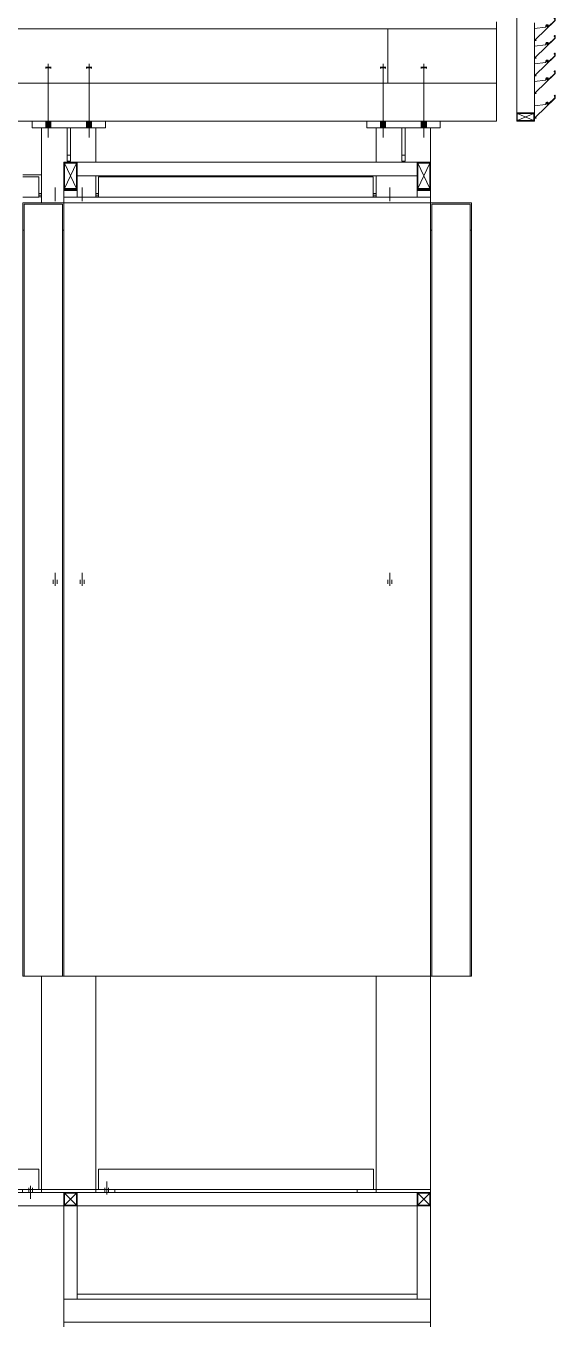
# Model space of a CAD drawing. Header units: millimetres. Extents: x -220592 to 404889, y -217665 to 38245.
# Drawn here: x 7637.27 to 7656.74, y -48163 to -48115.42 of the extents above; entities that cross this region are included whole.
import ezdxf

# ---------------------------------------------------------------- set-up
doc = ezdxf.new("R2010")
doc.units = ezdxf.units.MM
doc.linetypes.add('XKITLINE00', pattern=[0])
doc.linetypes.add('XKITLINE02', pattern=[4, 2, -2])
doc.layers.add('000 - 0_HIDE_OBJ_FRAMING_DEF_SUB_1', color=7, linetype='Continuous')
doc.layers.add('Bolt', color=7, linetype='Continuous', lineweight=0)
doc.layers.add('Part', color=7, linetype='Continuous', lineweight=0)

# ---------------------------------------------------------------- blocks, each defined once
blk = doc.blocks.new('*A13535')
at = {"layer": '000 - 0_HIDE_OBJ_FRAMING_DEF_SUB_1', "color": 7, "linetype": 'XKITLINE00', "lineweight": 0}
for p, q in [((-128.985598, 51.874802), (-128.985598, 51.374802)), ((-128.985598, 51.874802), (-85.4855, 51.874802)), ((-85.4855, 51.874802), (-85.4855, 51.374802)), ((-128.985598, 51.374802), (-85.4855, 51.374802))]:
    blk.add_line(p, q, dxfattribs=at)
blk = doc.blocks.new('*A13540')
at = {"layer": '000 - 0_HIDE_OBJ_FRAMING_DEF_SUB_1', "color": 7, "linetype": 'XKITLINE00', "lineweight": 0}
for p, q in [((-135.563334, 94.690364), (-135.563334, 92.690364)), ((-135.563334, 94.690364), (-87.063349, 94.690364)), ((-87.063349, 94.690364), (-87.063349, 92.690364)), ((-135.563334, 92.690364), (-87.063349, 92.690364))]:
    blk.add_line(p, q, dxfattribs=at)
blk = doc.blocks.new('*A13541')
at = {"layer": '000 - 0_HIDE_OBJ_FRAMING_DEF_SUB_1', "color": 7, "linetype": 'XKITLINE00', "lineweight": 0}
for p, q in [((-83.063349, 94.690337), (-83.063349, 94.940805)), ((-83.063349, 91.290805), (-83.063349, 92.690337)), ((-130.691121, 91.290805), (-83.063349, 91.290805))]:
    blk.add_line(p, q, dxfattribs=at)
blk = doc.blocks.new('*A13601')
at = {"layer": 'Part', "color": 7, "linetype": 'XKITLINE00', "lineweight": 0}
for p, q in [((-82.318045, 91.596275), (-82.318045, 107.756161)), ((-81.668045, 107.701982), (-81.668045, 107.756161)), ((-81.668045, 107.051982), (-81.668045, 107.256279)), ((-81.668045, 106.401982), (-81.668045, 106.606279)), ((-81.668045, 105.751982), (-81.668045, 105.956279)), ((-81.668045, 105.101982), (-81.668045, 105.306279)), ((-81.668045, 104.451982), (-81.668045, 104.656279)), ((-81.668045, 103.801982), (-81.668045, 104.006279)), ((-81.668045, 103.151982), (-81.668045, 103.356279)), ((-81.668045, 102.501982), (-81.668045, 102.706279)), ((-81.668045, 101.851982), (-81.668045, 102.056279)), ((-81.668045, 101.201982), (-81.668045, 101.406279)), ((-81.668045, 100.551982), (-81.668045, 100.756279)), ((-81.668045, 99.901982), (-81.668045, 100.106279)), ((-81.668045, 99.251982), (-81.668045, 99.456279)), ((-81.668045, 98.601982), (-81.668045, 98.806279)), ((-81.668045, 97.951982), (-81.668045, 98.156279)), ((-81.668045, 97.301982), (-81.668045, 97.506279)), ((-81.668045, 96.651982), (-81.668045, 96.856279)), ((-81.668045, 96.001982), (-81.668045, 96.206279)), ((-81.668045, 95.351982), (-81.668045, 95.556279)), ((-81.668045, 94.701982), (-81.668045, 94.906279)), ((-81.668045, 94.051982), (-81.668045, 94.256279)), ((-81.668045, 93.401982), (-81.668045, 93.606279)), ((-81.668045, 92.751982), (-81.668045, 92.956279)), ((-81.668045, 91.851971), (-81.668045, 92.306279))]:
    blk.add_line(p, q, dxfattribs=at)
blk = doc.blocks.new('*A14316')
at = {"layer": '000 - 0_HIDE_OBJ_FRAMING_DEF_SUB_1', "color": 7, "linetype": 'XKITLINE00', "lineweight": 0}
for p, q in [((-98.985598, 47.949802), (-98.985598, 51.374802)), ((-98.485598, 47.949802), (-98.485598, 51.374802))]:
    blk.add_line(p, q, dxfattribs=at)
blk = doc.blocks.new('*A14317')
at = {"layer": '000 - 0_HIDE_OBJ_FRAMING_DEF_SUB_1', "color": 7, "linetype": 'XKITLINE00', "lineweight": 0}
for p, q in [((-85.9855, 47.949802), (-85.9855, 51.374802)), ((-85.4855, 47.949802), (-85.4855, 51.374802))]:
    blk.add_line(p, q, dxfattribs=at)
blk = doc.blocks.new('*A14318')
at = {"layer": '000 - 0_HIDE_OBJ_FRAMING_DEF_SUB_1', "color": 7, "linetype": 'XKITLINE02', "lineweight": 0}
for p, q in [((-98.377542, 74.358905), (-98.377542, 74.408905)), ((-98.377542, 74.358905), (-98.377542, 74.408905)), ((-98.377542, 74.268905), (-98.377542, 74.358905)), ((-98.377542, 74.268905), (-98.377542, 74.358905)), ((-98.302542, 74.189705), (-98.302542, 74.668905)), ((-98.302542, 74.189705), (-98.302542, 74.668905)), ((-98.227542, 74.358905), (-98.227542, 74.408905)), ((-98.227542, 74.358905), (-98.227542, 74.408905)), ((-98.227542, 74.268905), (-98.227542, 74.358905)), ((-98.227542, 74.268905), (-98.227542, 74.358905))]:
    blk.add_line(p, q, dxfattribs=at)
blk = doc.blocks.new('*A14319')
at = {"layer": '000 - 0_HIDE_OBJ_FRAMING_DEF_SUB_1', "color": 7, "linetype": 'XKITLINE02', "lineweight": 0}
for p, q in [((-99.377555, 74.358905), (-99.377555, 74.408905)), ((-99.377555, 74.358905), (-99.377555, 74.408905)), ((-99.377555, 74.268905), (-99.377555, 74.358905)), ((-99.377555, 74.268905), (-99.377555, 74.358905)), ((-99.302555, 74.189705), (-99.302555, 74.668905)), ((-99.302555, 74.189705), (-99.302555, 74.668905)), ((-99.227555, 74.358905), (-99.227555, 74.408905)), ((-99.227555, 74.358905), (-99.227555, 74.408905)), ((-99.227555, 74.268905), (-99.227555, 74.358905)), ((-99.227555, 74.268905), (-99.227555, 74.358905))]:
    blk.add_line(p, q, dxfattribs=at)
blk = doc.blocks.new('*A14320')
at = {"layer": '000 - 0_HIDE_OBJ_FRAMING_DEF_SUB_1', "color": 7, "linetype": 'XKITLINE02', "lineweight": 0}
for p, q in [((-87.060555, 74.358905), (-87.060555, 74.408905)), ((-87.060555, 74.358905), (-87.060555, 74.408905)), ((-87.060555, 74.268905), (-87.060555, 74.358905)), ((-87.060555, 74.268905), (-87.060555, 74.358905)), ((-86.985555, 74.189705), (-86.985555, 74.668905)), ((-86.985555, 74.189705), (-86.985555, 74.668905)), ((-86.910555, 74.358905), (-86.910555, 74.408905)), ((-86.910555, 74.358905), (-86.910555, 74.408905)), ((-86.910555, 74.268905), (-86.910555, 74.358905)), ((-86.910555, 74.268905), (-86.910555, 74.358905))]:
    blk.add_line(p, q, dxfattribs=at)
blk = doc.blocks.new('*A14328')
at = {"layer": 'Part', "color": 7, "linetype": 'XKITLINE00', "lineweight": 0}
for p, q in [((-112.702542, 89.242133), (-100.985516, 89.242133)), ((-112.702542, 89.242133), (-112.702542, 89.236899)), ((-112.702542, 89.236899), (-100.985516, 89.236899)), ((-112.702542, 88.490867), (-112.702542, 89.236899)), ((-100.485516, 89.315403), (-99.802542, 89.315403)), ((-100.485516, 89.310169), (-99.802542, 89.310169)), ((-100.485516, 89.242133), (-99.902542, 89.242133)), ((-100.485516, 89.236899), (-99.902542, 89.236899)), ((-99.902542, 89.236899), (-99.902542, 89.242133)), ((-99.902542, 88.487927), (-99.902542, 89.236899)), ((-112.802542, 88.626108), (-112.702542, 88.626108)), ((-112.802542, 88.565922), (-112.702542, 88.565922)), ((-99.902542, 88.626108), (-99.802542, 88.626108)), ((-99.902542, 88.565922), (-99.802542, 88.565922)), ((-112.802542, 88.501011), (-112.702542, 88.501011)), ((-100.485516, 88.487927), (-99.902542, 88.487927)), ((-99.902542, 88.501011), (-99.802542, 88.501011))]:
    blk.add_line(p, q, dxfattribs=at)
blk = doc.blocks.new('*A14334')
at = {"layer": 'Part', "color": 7, "linetype": 'XKITLINE00', "lineweight": 0}
for p, q in [((-98.985516, 88.490867), (-98.985516, 88.780753)), ((-98.985516, 88.780753), (-98.953516, 88.780753)), ((-98.485516, 88.740421), (-98.985516, 88.740421)), ((-98.953516, 88.772548), (-98.953516, 88.780753)), ((-98.517516, 88.772548), (-98.953516, 88.772548)), ((-98.485516, 88.780753), (-98.517516, 88.780753)), ((-98.517516, 88.780753), (-98.517516, 88.772548)), ((-98.485516, 88.780753), (-98.485516, 88.490867))]:
    blk.add_line(p, q, dxfattribs=at)
blk = doc.blocks.new('*A14335')
at = {"layer": 'Part', "color": 7, "linetype": 'XKITLINE00', "lineweight": 0}
for p, q in [((-98.485516, 89.780791), (-98.985516, 89.780791)), ((-98.985516, 89.780791), (-98.985516, 88.780791)), ((-98.953516, 88.812791), (-98.517516, 89.748791)), ((-98.517516, 88.812791), (-98.953516, 89.748791)), ((-98.953516, 88.812791), (-98.953516, 89.748791)), ((-98.953516, 89.748791), (-98.517516, 89.748791)), ((-98.517516, 89.748791), (-98.517516, 88.812791)), ((-98.485516, 88.780791), (-98.485516, 89.780791)), ((-98.985516, 88.780791), (-98.485516, 88.780791)), ((-98.517516, 88.812791), (-98.953516, 88.812791))]:
    blk.add_line(p, q, dxfattribs=at)
blk = doc.blocks.new('*A14336')
at = {"layer": 'Part', "color": 7, "linetype": 'XKITLINE00', "lineweight": 0}
for p, q in [((-85.985516, 88.490867), (-85.985516, 88.780753)), ((-85.985516, 88.780753), (-85.953516, 88.780753)), ((-85.485516, 88.740421), (-85.985516, 88.740421)), ((-85.953516, 88.772548), (-85.953516, 88.780753)), ((-85.517516, 88.772548), (-85.953516, 88.772548)), ((-85.485516, 88.780753), (-85.517516, 88.780753)), ((-85.517516, 88.780753), (-85.517516, 88.772548)), ((-85.485516, 88.780753), (-85.485516, 88.490867))]:
    blk.add_line(p, q, dxfattribs=at)
blk = doc.blocks.new('*A14337')
at = {"layer": 'Part', "color": 7, "linetype": 'XKITLINE00', "lineweight": 0}
for p, q in [((-85.485516, 89.780791), (-85.985516, 89.780791)), ((-85.985516, 89.780791), (-85.985516, 88.780791)), ((-85.953516, 88.812791), (-85.517516, 89.748791)), ((-85.517516, 88.812791), (-85.953516, 89.748791)), ((-85.953516, 88.812791), (-85.953516, 89.748791)), ((-85.953516, 89.748791), (-85.517516, 89.748791)), ((-85.517516, 89.748791), (-85.517516, 88.812791)), ((-85.485516, 88.780791), (-85.485516, 89.780791)), ((-85.985516, 88.780791), (-85.485516, 88.780791)), ((-85.517516, 88.812791), (-85.953516, 88.812791))]:
    blk.add_line(p, q, dxfattribs=at)
blk = doc.blocks.new('*A14338')
at = {"layer": 'Part', "color": 7, "linetype": 'XKITLINE00', "lineweight": 0}
for p, q in [((-81.254237, 94.754987), (-81.668243, 94.701957)), ((-81.668243, 94.701957), (-81.668236, 94.256287)), ((-81.628443, 94.293621), (-80.903321, 94.989867)), ((-81.249162, 94.757177), (-81.254237, 94.754987)), ((-81.246025, 94.761728), (-81.249162, 94.757177)), ((-81.246897, 94.787621), (-81.247272, 94.777385)), ((-81.247272, 94.777385), (-81.245786, 94.767251)), ((-81.244674, 94.79762), (-81.246897, 94.787621)), ((-81.245786, 94.767251), (-81.246025, 94.761728)), ((-81.240676, 94.80705), (-81.244674, 94.79762)), ((-81.235036, 94.8156), (-81.240676, 94.80705)), ((-81.22794, 94.822986), (-81.235036, 94.8156)), ((-81.219624, 94.828965), (-81.22794, 94.822986)), ((-81.210361, 94.833338), (-81.219624, 94.828965)), ((-81.20046, 94.835961), (-81.210361, 94.833338)), ((-81.209279, 94.778785), (-81.20871, 94.785269)), ((-81.201573, 94.777679), (-81.209279, 94.778785)), ((-81.20871, 94.785269), (-81.205908, 94.791143)), ((-81.205908, 94.791143), (-81.201226, 94.795665)), ((-81.202743, 94.770619), (-81.201573, 94.777679)), ((-81.195578, 94.769675), (-81.202743, 94.770619)), ((-81.201226, 94.795665), (-81.195258, 94.798263)), ((-81.190247, 94.836746), (-81.20046, 94.835961)), ((-81.193256, 94.762284), (-81.195578, 94.769675)), ((-81.195258, 94.798263), (-81.188758, 94.798607)), ((-81.186584, 94.762707), (-81.193256, 94.762284)), ((-81.183448, 94.836648), (-81.190247, 94.836746)), ((-81.188758, 94.798607), (-81.18284, 94.797702)), ((-81.180508, 94.765497), (-81.186584, 94.762707)), ((-81.17772, 94.836012), (-81.183448, 94.836648)), ((-81.18284, 94.797702), (-81.178029, 94.800109)), ((-81.175841, 94.770283), (-81.180508, 94.765497)), ((-81.178029, 94.800109), (-81.175999, 94.80509)), ((-81.172219, 94.834293), (-81.17772, 94.836012)), ((-81.175999, 94.80509), (-81.173057, 94.799618)), ((-81.172727, 94.777857), (-81.175841, 94.770283)), ((-81.173057, 94.799618), (-81.1679, 94.7964)), ((-81.168544, 94.782014), (-81.172727, 94.777857)), ((-81.167149, 94.831553), (-81.172219, 94.834293)), ((-81.16265, 94.78222), (-81.168544, 94.782014)), ((-81.1679, 94.7964), (-81.161823, 94.796412)), ((-81.162695, 94.827895), (-81.167149, 94.831553)), ((-81.159024, 94.823452), (-81.162695, 94.827895)), ((-81.158186, 94.778366), (-81.16265, 94.78222)), ((-81.161823, 94.796412), (-81.156679, 94.799649)), ((-81.15627, 94.818389), (-81.159024, 94.823452)), ((-81.154531, 94.773739), (-81.158186, 94.778366)), ((-81.156679, 94.799649), (-81.154039, 94.805123)), ((-81.154535, 94.812893), (-81.15627, 94.818389)), ((-81.154039, 94.805123), (-81.154535, 94.812893)), ((-81.149372, 94.774831), (-81.154531, 94.773739)), ((-80.918356, 94.996233), (-81.149372, 94.774831)), ((-80.908555, 95.091486), (-80.937204, 95.062598)), ((-80.937204, 95.062598), (-80.936119, 95.057677)), ((-80.936119, 95.057677), (-80.918699, 95.05758)), ((-80.918699, 95.05758), (-80.918356, 94.996233)), ((-80.903874, 95.089018), (-80.908555, 95.091486)), ((-80.903321, 94.989867), (-80.903874, 95.089018)), ((-81.668236, 94.256287), (-81.60055, 94.253665)), ((-81.648356, 94.277982), (-81.63134, 94.275078)), ((-81.64632, 94.271409), (-81.648356, 94.277982)), ((-81.621337, 94.274549), (-81.64632, 94.271409)), ((-81.63134, 94.275078), (-81.628443, 94.293621)), ((-81.621208, 94.28674), (-81.621337, 94.274549)), ((-81.616085, 94.287152), (-81.621208, 94.28674)), ((-81.60055, 94.253665), (-81.616085, 94.287152))]:
    blk.add_line(p, q, dxfattribs=at)
blk = doc.blocks.new('*A14339')
at = {"layer": 'Part', "color": 7, "linetype": 'XKITLINE00', "lineweight": 0}
for p, q in [((-81.668045, 91.596275), (-82.318045, 91.596275)), ((-82.318045, 91.596275), (-82.318045, 91.296275)), ((-82.298045, 91.316275), (-81.688045, 91.576275)), ((-82.298045, 91.576275), (-81.688045, 91.316275)), ((-82.298045, 91.316275), (-82.298045, 91.576275)), ((-82.298045, 91.576275), (-81.688045, 91.576275)), ((-81.688045, 91.576275), (-81.688045, 91.316275)), ((-81.668045, 91.296275), (-81.668045, 91.596275)), ((-82.318045, 91.296275), (-81.668045, 91.296275)), ((-81.688045, 91.316275), (-82.298045, 91.316275))]:
    blk.add_line(p, q, dxfattribs=at)
blk = doc.blocks.new('*A14346')
at = {"layer": 'Part', "color": 7, "linetype": 'XKITLINE00', "lineweight": 0}
for p, q in [((-81.628443, 93.643621), (-80.903321, 94.339867)), ((-80.918356, 94.346233), (-81.149372, 94.124831)), ((-80.908555, 94.441486), (-80.937204, 94.412598)), ((-80.937204, 94.412598), (-80.936119, 94.407677)), ((-80.936119, 94.407677), (-80.918699, 94.40758)), ((-80.918699, 94.40758), (-80.918356, 94.346233)), ((-80.903874, 94.439018), (-80.908555, 94.441486)), ((-80.903321, 94.339867), (-80.903874, 94.439018)), ((-81.254237, 94.104987), (-81.668243, 94.051957)), ((-81.668243, 94.051957), (-81.668236, 93.606287)), ((-81.249162, 94.107177), (-81.254237, 94.104987)), ((-81.246025, 94.111728), (-81.249162, 94.107177)), ((-81.246897, 94.137621), (-81.247272, 94.127385)), ((-81.247272, 94.127385), (-81.245786, 94.117251)), ((-81.244674, 94.14762), (-81.246897, 94.137621)), ((-81.245786, 94.117251), (-81.246025, 94.111728)), ((-81.240676, 94.15705), (-81.244674, 94.14762)), ((-81.235036, 94.1656), (-81.240676, 94.15705)), ((-81.22794, 94.172986), (-81.235036, 94.1656)), ((-81.219624, 94.178965), (-81.22794, 94.172986)), ((-81.210361, 94.183338), (-81.219624, 94.178965)), ((-81.20046, 94.185961), (-81.210361, 94.183338)), ((-81.209279, 94.128785), (-81.20871, 94.135269)), ((-81.201573, 94.127679), (-81.209279, 94.128785)), ((-81.20871, 94.135269), (-81.205908, 94.141143)), ((-81.205908, 94.141143), (-81.201226, 94.145665)), ((-81.202743, 94.120619), (-81.201573, 94.127679)), ((-81.195578, 94.119675), (-81.202743, 94.120619)), ((-81.201226, 94.145665), (-81.195258, 94.148263)), ((-81.190247, 94.186746), (-81.20046, 94.185961)), ((-81.193256, 94.112284), (-81.195578, 94.119675)), ((-81.195258, 94.148263), (-81.188758, 94.148607)), ((-81.186584, 94.112707), (-81.193256, 94.112284)), ((-81.183448, 94.186648), (-81.190247, 94.186746)), ((-81.188758, 94.148607), (-81.18284, 94.147702)), ((-81.180508, 94.115497), (-81.186584, 94.112707)), ((-81.17772, 94.186012), (-81.183448, 94.186648)), ((-81.18284, 94.147702), (-81.178029, 94.150109)), ((-81.175841, 94.120283), (-81.180508, 94.115497)), ((-81.178029, 94.150109), (-81.175999, 94.15509)), ((-81.172219, 94.184293), (-81.17772, 94.186012)), ((-81.175999, 94.15509), (-81.173057, 94.149618)), ((-81.172727, 94.127857), (-81.175841, 94.120283)), ((-81.173057, 94.149618), (-81.1679, 94.1464)), ((-81.168544, 94.132014), (-81.172727, 94.127857)), ((-81.167149, 94.181553), (-81.172219, 94.184293)), ((-81.16265, 94.13222), (-81.168544, 94.132014)), ((-81.1679, 94.1464), (-81.161823, 94.146412)), ((-81.162695, 94.177895), (-81.167149, 94.181553)), ((-81.159024, 94.173452), (-81.162695, 94.177895)), ((-81.158186, 94.128366), (-81.16265, 94.13222)), ((-81.161823, 94.146412), (-81.156679, 94.149649)), ((-81.15627, 94.168389), (-81.159024, 94.173452)), ((-81.154531, 94.123739), (-81.158186, 94.128366)), ((-81.156679, 94.149649), (-81.154039, 94.155123)), ((-81.154535, 94.162893), (-81.15627, 94.168389)), ((-81.154039, 94.155123), (-81.154535, 94.162893)), ((-81.149372, 94.124831), (-81.154531, 94.123739)), ((-81.668236, 93.606287), (-81.60055, 93.603665)), ((-81.648356, 93.627982), (-81.63134, 93.625078)), ((-81.64632, 93.621409), (-81.648356, 93.627982)), ((-81.621337, 93.624549), (-81.64632, 93.621409)), ((-81.63134, 93.625078), (-81.628443, 93.643621)), ((-81.621208, 93.63674), (-81.621337, 93.624549)), ((-81.616085, 93.637152), (-81.621208, 93.63674)), ((-81.60055, 93.603665), (-81.616085, 93.637152))]:
    blk.add_line(p, q, dxfattribs=at)
blk = doc.blocks.new('*A14347')
at = {"layer": 'Part', "color": 7, "linetype": 'XKITLINE00', "lineweight": 0}
for p, q in [((-80.908555, 93.791486), (-80.937204, 93.762598)), ((-80.937204, 93.762598), (-80.936119, 93.757677)), ((-80.936119, 93.757677), (-80.918699, 93.75758)), ((-80.918699, 93.75758), (-80.918356, 93.696233)), ((-80.903874, 93.789018), (-80.908555, 93.791486)), ((-80.903321, 93.689867), (-80.903874, 93.789018)), ((-81.254237, 93.454987), (-81.668243, 93.401957)), ((-81.668243, 93.401957), (-81.668236, 92.956287)), ((-81.628443, 92.993621), (-80.903321, 93.689867)), ((-81.249162, 93.457177), (-81.254237, 93.454987)), ((-81.246025, 93.461728), (-81.249162, 93.457177)), ((-81.246897, 93.487621), (-81.247272, 93.477385)), ((-81.247272, 93.477385), (-81.245786, 93.467251)), ((-81.244674, 93.49762), (-81.246897, 93.487621)), ((-81.245786, 93.467251), (-81.246025, 93.461728)), ((-81.240676, 93.50705), (-81.244674, 93.49762)), ((-81.235036, 93.5156), (-81.240676, 93.50705)), ((-81.22794, 93.522986), (-81.235036, 93.5156)), ((-81.219624, 93.528965), (-81.22794, 93.522986)), ((-81.210361, 93.533338), (-81.219624, 93.528965)), ((-81.20046, 93.535961), (-81.210361, 93.533338)), ((-81.209279, 93.478785), (-81.20871, 93.485269)), ((-81.201573, 93.477679), (-81.209279, 93.478785)), ((-81.20871, 93.485269), (-81.205908, 93.491143)), ((-81.205908, 93.491143), (-81.201226, 93.495665)), ((-81.202743, 93.470619), (-81.201573, 93.477679)), ((-81.195578, 93.469675), (-81.202743, 93.470619)), ((-81.201226, 93.495665), (-81.195258, 93.498263)), ((-81.190247, 93.536746), (-81.20046, 93.535961)), ((-81.193256, 93.462284), (-81.195578, 93.469675)), ((-81.195258, 93.498263), (-81.188758, 93.498607)), ((-81.186584, 93.462707), (-81.193256, 93.462284)), ((-81.183448, 93.536648), (-81.190247, 93.536746)), ((-81.188758, 93.498607), (-81.18284, 93.497702)), ((-81.180508, 93.465497), (-81.186584, 93.462707)), ((-81.17772, 93.536012), (-81.183448, 93.536648)), ((-81.18284, 93.497702), (-81.178029, 93.500109)), ((-81.175841, 93.470283), (-81.180508, 93.465497)), ((-81.178029, 93.500109), (-81.175999, 93.50509)), ((-81.172219, 93.534293), (-81.17772, 93.536012)), ((-81.175999, 93.50509), (-81.173057, 93.499618)), ((-81.172727, 93.477857), (-81.175841, 93.470283)), ((-81.173057, 93.499618), (-81.1679, 93.4964)), ((-81.168544, 93.482014), (-81.172727, 93.477857)), ((-81.167149, 93.531553), (-81.172219, 93.534293)), ((-81.16265, 93.48222), (-81.168544, 93.482014)), ((-81.1679, 93.4964), (-81.161823, 93.496412)), ((-81.162695, 93.527895), (-81.167149, 93.531553)), ((-81.159024, 93.523452), (-81.162695, 93.527895)), ((-81.158186, 93.478366), (-81.16265, 93.48222)), ((-81.161823, 93.496412), (-81.156679, 93.499649)), ((-81.15627, 93.518389), (-81.159024, 93.523452)), ((-81.154531, 93.473739), (-81.158186, 93.478366)), ((-81.156679, 93.499649), (-81.154039, 93.505123)), ((-81.154535, 93.512893), (-81.15627, 93.518389)), ((-81.154039, 93.505123), (-81.154535, 93.512893)), ((-81.149372, 93.474831), (-81.154531, 93.473739)), ((-80.918356, 93.696233), (-81.149372, 93.474831)), ((-81.668236, 92.956287), (-81.60055, 92.953665)), ((-81.648356, 92.977982), (-81.63134, 92.975078)), ((-81.64632, 92.971409), (-81.648356, 92.977982)), ((-81.621337, 92.974549), (-81.64632, 92.971409)), ((-81.63134, 92.975078), (-81.628443, 92.993621)), ((-81.621208, 92.98674), (-81.621337, 92.974549)), ((-81.616085, 92.987152), (-81.621208, 92.98674)), ((-81.60055, 92.953665), (-81.616085, 92.987152))]:
    blk.add_line(p, q, dxfattribs=at)
blk = doc.blocks.new('*A14348')
at = {"layer": 'Part', "color": 7, "linetype": 'XKITLINE00', "lineweight": 0}
for p, q in [((-81.254237, 92.804987), (-81.668243, 92.751957)), ((-81.628443, 92.343621), (-80.903321, 93.039867)), ((-81.249162, 92.807177), (-81.254237, 92.804987)), ((-81.246025, 92.811728), (-81.249162, 92.807177)), ((-81.246897, 92.837621), (-81.247272, 92.827385)), ((-81.247272, 92.827385), (-81.245786, 92.817251)), ((-81.244674, 92.84762), (-81.246897, 92.837621)), ((-81.245786, 92.817251), (-81.246025, 92.811728)), ((-81.240676, 92.85705), (-81.244674, 92.84762)), ((-81.235036, 92.8656), (-81.240676, 92.85705)), ((-81.22794, 92.872986), (-81.235036, 92.8656)), ((-81.219624, 92.878965), (-81.22794, 92.872986)), ((-81.210361, 92.883338), (-81.219624, 92.878965)), ((-81.20046, 92.885961), (-81.210361, 92.883338)), ((-81.209279, 92.828785), (-81.20871, 92.835269)), ((-81.201573, 92.827679), (-81.209279, 92.828785)), ((-81.20871, 92.835269), (-81.205908, 92.841143)), ((-81.205908, 92.841143), (-81.201226, 92.845665)), ((-81.202743, 92.820619), (-81.201573, 92.827679)), ((-81.195578, 92.819675), (-81.202743, 92.820619)), ((-81.201226, 92.845665), (-81.195258, 92.848263)), ((-81.190247, 92.886746), (-81.20046, 92.885961)), ((-81.193256, 92.812284), (-81.195578, 92.819675)), ((-81.195258, 92.848263), (-81.188758, 92.848607)), ((-81.186584, 92.812707), (-81.193256, 92.812284)), ((-81.183448, 92.886648), (-81.190247, 92.886746)), ((-81.188758, 92.848607), (-81.18284, 92.847702)), ((-81.180508, 92.815497), (-81.186584, 92.812707)), ((-81.17772, 92.886012), (-81.183448, 92.886648)), ((-81.18284, 92.847702), (-81.178029, 92.850109)), ((-81.175841, 92.820283), (-81.180508, 92.815497)), ((-81.178029, 92.850109), (-81.175999, 92.85509)), ((-81.172219, 92.884293), (-81.17772, 92.886012)), ((-81.175999, 92.85509), (-81.173057, 92.849618)), ((-81.172727, 92.827857), (-81.175841, 92.820283)), ((-81.173057, 92.849618), (-81.1679, 92.8464)), ((-81.168544, 92.832014), (-81.172727, 92.827857)), ((-81.167149, 92.881553), (-81.172219, 92.884293)), ((-81.16265, 92.83222), (-81.168544, 92.832014)), ((-81.1679, 92.8464), (-81.161823, 92.846412)), ((-81.162695, 92.877895), (-81.167149, 92.881553)), ((-81.159024, 92.873452), (-81.162695, 92.877895)), ((-81.158186, 92.828366), (-81.16265, 92.83222)), ((-81.161823, 92.846412), (-81.156679, 92.849649)), ((-81.15627, 92.868389), (-81.159024, 92.873452)), ((-81.154531, 92.823739), (-81.158186, 92.828366)), ((-81.156679, 92.849649), (-81.154039, 92.855123)), ((-81.154535, 92.862893), (-81.15627, 92.868389)), ((-81.154039, 92.855123), (-81.154535, 92.862893)), ((-81.149372, 92.824831), (-81.154531, 92.823739)), ((-80.918356, 93.046233), (-81.149372, 92.824831)), ((-80.908555, 93.141486), (-80.937204, 93.112598)), ((-80.937204, 93.112598), (-80.936119, 93.107677)), ((-80.936119, 93.107677), (-80.918699, 93.10758)), ((-80.918699, 93.10758), (-80.918356, 93.046233)), ((-80.903874, 93.139018), (-80.908555, 93.141486)), ((-80.903321, 93.039867), (-80.903874, 93.139018)), ((-81.668243, 92.751957), (-81.668236, 92.306287)), ((-81.648356, 92.327982), (-81.63134, 92.325078)), ((-81.64632, 92.321409), (-81.648356, 92.327982)), ((-81.621337, 92.324549), (-81.64632, 92.321409)), ((-81.63134, 92.325078), (-81.628443, 92.343621)), ((-81.621208, 92.33674), (-81.621337, 92.324549)), ((-81.616085, 92.337152), (-81.621208, 92.33674)), ((-81.60055, 92.303665), (-81.616085, 92.337152)), ((-81.668236, 92.306287), (-81.60055, 92.303665))]:
    blk.add_line(p, q, dxfattribs=at)
blk = doc.blocks.new('*A14349')
at = {"layer": 'Part', "color": 7, "linetype": 'XKITLINE00', "lineweight": 0}
for p, q in [((-81.254237, 91.904975), (-81.668243, 91.851945)), ((-81.668243, 91.851945), (-81.668236, 91.406275)), ((-81.628443, 91.443609), (-80.903321, 92.139855)), ((-81.249162, 91.907165), (-81.254237, 91.904975)), ((-81.246025, 91.911717), (-81.249162, 91.907165)), ((-81.246897, 91.937609), (-81.247272, 91.927373)), ((-81.247272, 91.927373), (-81.245786, 91.917239)), ((-81.244674, 91.947608), (-81.246897, 91.937609)), ((-81.245786, 91.917239), (-81.246025, 91.911717)), ((-81.240676, 91.957038), (-81.244674, 91.947608)), ((-81.235036, 91.965588), (-81.240676, 91.957038)), ((-81.22794, 91.972975), (-81.235036, 91.965588)), ((-81.219624, 91.978953), (-81.22794, 91.972975)), ((-81.210361, 91.983326), (-81.219624, 91.978953)), ((-81.20046, 91.985949), (-81.210361, 91.983326)), ((-81.209279, 91.928773), (-81.20871, 91.935257)), ((-81.201573, 91.927667), (-81.209279, 91.928773)), ((-81.20871, 91.935257), (-81.205908, 91.941131)), ((-81.205908, 91.941131), (-81.201226, 91.945654)), ((-81.202743, 91.920607), (-81.201573, 91.927667)), ((-81.195578, 91.919664), (-81.202743, 91.920607)), ((-81.201226, 91.945654), (-81.195258, 91.948251)), ((-81.190247, 91.986734), (-81.20046, 91.985949)), ((-81.193256, 91.912273), (-81.195578, 91.919664)), ((-81.195258, 91.948251), (-81.188758, 91.948595)), ((-81.186584, 91.912695), (-81.193256, 91.912273)), ((-81.183448, 91.986637), (-81.190247, 91.986734)), ((-81.188758, 91.948595), (-81.18284, 91.94769)), ((-81.180508, 91.915485), (-81.186584, 91.912695)), ((-81.17772, 91.986001), (-81.183448, 91.986637)), ((-81.18284, 91.94769), (-81.178029, 91.950097)), ((-81.175841, 91.920272), (-81.180508, 91.915485)), ((-81.178029, 91.950097), (-81.175999, 91.955079)), ((-81.172219, 91.984281), (-81.17772, 91.986001)), ((-81.175999, 91.955079), (-81.173057, 91.949606)), ((-81.172727, 91.927845), (-81.175841, 91.920272)), ((-81.173057, 91.949606), (-81.1679, 91.946389)), ((-81.168544, 91.932002), (-81.172727, 91.927845)), ((-81.167149, 91.981541), (-81.172219, 91.984281)), ((-81.16265, 91.932208), (-81.168544, 91.932002)), ((-81.1679, 91.946389), (-81.161823, 91.9464)), ((-81.162695, 91.977883), (-81.167149, 91.981541)), ((-81.159024, 91.97344), (-81.162695, 91.977883)), ((-81.158186, 91.928354), (-81.16265, 91.932208)), ((-81.161823, 91.9464), (-81.156679, 91.949637)), ((-81.15627, 91.968377), (-81.159024, 91.97344)), ((-81.154531, 91.923727), (-81.158186, 91.928354)), ((-81.156679, 91.949637), (-81.154039, 91.955112)), ((-81.154535, 91.962881), (-81.15627, 91.968377)), ((-81.154039, 91.955112), (-81.154535, 91.962881)), ((-81.149372, 91.924819), (-81.154531, 91.923727)), ((-80.918356, 92.146222), (-81.149372, 91.924819)), ((-80.908555, 92.241475), (-80.937204, 92.212586)), ((-80.937204, 92.212586), (-80.936119, 92.207665)), ((-80.936119, 92.207665), (-80.918699, 92.207568)), ((-80.918699, 92.207568), (-80.918356, 92.146222)), ((-80.903874, 92.239006), (-80.908555, 92.241475)), ((-80.903321, 92.139855), (-80.903874, 92.239006)), ((-81.668236, 91.406275), (-81.60055, 91.403653)), ((-81.648356, 91.42797), (-81.63134, 91.425066)), ((-81.64632, 91.421397), (-81.648356, 91.42797)), ((-81.621337, 91.424537), (-81.64632, 91.421397)), ((-81.63134, 91.425066), (-81.628443, 91.443609)), ((-81.621208, 91.436728), (-81.621337, 91.424537)), ((-81.616085, 91.437141), (-81.621208, 91.436728)), ((-81.60055, 91.403653), (-81.616085, 91.437141))]:
    blk.add_line(p, q, dxfattribs=at)
blk = doc.blocks.new('*A14350')
at = {"layer": 'Part', "color": 7, "linetype": 'XKITLINE00', "lineweight": 0}
for p, q in [((-98.485516, 89.780791), (-85.985516, 89.780791)), ((-98.485516, 89.280791), (-85.985516, 89.280791))]:
    blk.add_line(p, q, dxfattribs=at)
blk = doc.blocks.new('*A14351')
at = {"layer": 'Part', "color": 7, "linetype": 'XKITLINE00', "lineweight": 0}
for p, q in [((-87.595542, 89.242133), (-97.702542, 89.242133)), ((-97.702542, 89.242133), (-97.702542, 89.236899)), ((-97.702542, 89.236899), (-87.595542, 89.236899)), ((-97.702542, 88.490867), (-97.702542, 89.236899)), ((-87.595542, 89.236899), (-87.595542, 89.242133)), ((-87.595542, 88.490867), (-87.595542, 89.236899)), ((-97.802542, 88.626108), (-97.702542, 88.626108)), ((-97.802542, 88.565922), (-97.702542, 88.565922)), ((-87.595542, 88.626108), (-87.485542, 88.626108)), ((-87.595542, 88.565922), (-87.485542, 88.565922)), ((-97.802542, 88.501011), (-97.702542, 88.501011)), ((-87.595542, 88.501011), (-87.485542, 88.501011))]:
    blk.add_line(p, q, dxfattribs=at)
blk = doc.blocks.new('*A14352')
at = {"layer": 'Bolt', "color": 7, "linetype": 'XKITLINE02', "lineweight": 0}
for p, q in [((-98.302542, 88.376542), (-98.302542, 88.855094)), ((-98.302542, 88.350549), (-98.302542, 88.829101))]:
    blk.add_line(p, q, dxfattribs=at)
blk = doc.blocks.new('*A14353')
at = {"layer": 'Bolt', "color": 7, "linetype": 'XKITLINE02', "lineweight": 0}
for p, q in [((-99.302555, 88.376542), (-99.302555, 88.855094)), ((-99.302555, 88.350549), (-99.302555, 88.829101))]:
    blk.add_line(p, q, dxfattribs=at)
blk = doc.blocks.new('*A14354')
at = {"layer": 'Bolt', "color": 7, "linetype": 'XKITLINE02', "lineweight": 0}
for p, q in [((-86.985555, 88.376542), (-86.985555, 88.855094)), ((-86.985555, 88.350549), (-86.985555, 88.829101))]:
    blk.add_line(p, q, dxfattribs=at)
blk = doc.blocks.new('*A14355')
at = {"layer": '000 - 0_HIDE_OBJ_FRAMING_DEF_SUB_1', "color": 7, "linetype": 'XKITLINE00', "lineweight": 0}
for p, q in [((-100.152583, 91.040289), (-100.152583, 91.290289)), ((-100.152583, 91.290289), (-97.452583, 91.290289)), ((-100.152583, 91.040289), (-97.452583, 91.040289)), ((-97.452583, 91.040289), (-97.452583, 91.290289))]:
    blk.add_line(p, q, dxfattribs=at)
blk = doc.blocks.new('*A14356')
at = {"layer": '000 - 0_HIDE_OBJ_FRAMING_DEF_SUB_1', "color": 7, "linetype": 'XKITLINE00', "lineweight": 0}
for p, q in [((-98.862542, 89.814076), (-98.862542, 91.040289)), ((-98.742542, 91.040289), (-98.742542, 89.814076)), ((-98.862542, 90.040289), (-98.742542, 90.040289)), ((-98.742542, 89.814076), (-98.862542, 89.814076))]:
    blk.add_line(p, q, dxfattribs=at)
blk = doc.blocks.new('*A14357')
at = {"layer": '000 - 0_HIDE_OBJ_FRAMING_DEF_SUB_1'}
for points in [[(-99.458, 93.29), (-99.458, 93.23), (-99.648, 93.23), (-99.648, 93.29)], [(-99.458, 93.29), (-99.458, 93.23), (-99.648, 93.23), (-99.648, 93.29)], [(-99.458, 93.29), (-99.458, 93.23), (-99.648, 93.23), (-99.648, 93.29)], [(-98.148, 93.23), (-98.148, 93.29), (-97.958, 93.29), (-97.958, 93.23)], [(-98.148, 93.23), (-98.148, 93.29), (-97.958, 93.29), (-97.958, 93.23)], [(-98.148, 93.23), (-98.148, 93.29), (-97.958, 93.29), (-97.958, 93.23)], [(-99.648, 91.04), (-99.648, 91.29), (-99.458, 91.29), (-99.458, 91.04)], [(-99.648, 91.04), (-99.648, 91.29), (-99.458, 91.29), (-99.458, 91.04)], [(-99.648, 91.04), (-99.648, 91.29), (-99.458, 91.29), (-99.458, 91.04)], [(-98.148, 91.04), (-98.148, 91.29), (-97.958, 91.29), (-97.958, 91.04)], [(-98.148, 91.04), (-98.148, 91.29), (-97.958, 91.29), (-97.958, 91.04)], [(-98.148, 91.04), (-98.148, 91.29), (-97.958, 91.29), (-97.958, 91.04)]]:
    blk.add_hatch(color=7, dxfattribs=at).paths.add_polyline_path(points, flags=17)
at = {"layer": '000 - 0_HIDE_OBJ_FRAMING_DEF_SUB_1', "color": 7, "linetype": 'XKITLINE00', "lineweight": 0}
for p, q in [((-99.648, 93.29), (-99.648, 93.23)), ((-99.648, 93.29), (-99.648, 93.23)), ((-99.648, 93.29), (-99.648, 93.23)), ((-99.553, 93.396), (-99.553, 90.69)), ((-99.553, 93.396), (-99.553, 90.69)), ((-99.553, 93.396), (-99.553, 90.69)), ((-99.458, 93.29), (-99.458, 93.23)), ((-99.458, 93.29), (-99.458, 93.23)), ((-99.458, 93.29), (-99.458, 93.23)), ((-98.148, 93.29), (-98.148, 93.23)), ((-98.148, 93.29), (-98.148, 93.23)), ((-98.148, 93.29), (-98.148, 93.23)), ((-98.053, 93.396), (-98.053, 90.69)), ((-98.053, 93.396), (-98.053, 90.69)), ((-98.053, 93.396), (-98.053, 90.69)), ((-97.958, 93.29), (-97.958, 93.23)), ((-97.958, 93.29), (-97.958, 93.23)), ((-97.958, 93.29), (-97.958, 93.23)), ((-99.648, 91.29), (-99.648, 91.04)), ((-99.648, 91.29), (-99.648, 91.04)), ((-99.648, 91.29), (-99.648, 91.04)), ((-99.458, 91.29), (-99.458, 91.04)), ((-99.458, 91.29), (-99.458, 91.04)), ((-99.458, 91.29), (-99.458, 91.04)), ((-98.148, 91.29), (-98.148, 91.04)), ((-98.148, 91.29), (-98.148, 91.04)), ((-98.148, 91.29), (-98.148, 91.04)), ((-97.958, 91.29), (-97.958, 91.04)), ((-97.958, 91.29), (-97.958, 91.04)), ((-97.958, 91.29), (-97.958, 91.04))]:
    blk.add_line(p, q, dxfattribs=at)
blk = doc.blocks.new('*A14358')
at = {"layer": '000 - 0_HIDE_OBJ_FRAMING_DEF_SUB_1', "color": 7, "linetype": 'XKITLINE00', "lineweight": 0}
for p, q in [((-87.835583, 91.040289), (-87.835583, 91.290289)), ((-87.835583, 91.290289), (-85.135583, 91.290289)), ((-87.835583, 91.040289), (-85.135583, 91.040289)), ((-85.135583, 91.040289), (-85.135583, 91.290289))]:
    blk.add_line(p, q, dxfattribs=at)
blk = doc.blocks.new('*A14360')
at = {"layer": '000 - 0_HIDE_OBJ_FRAMING_DEF_SUB_1', "color": 7, "linetype": 'XKITLINE00', "lineweight": 0}
for p, q in [((-86.545542, 89.814076), (-86.545542, 91.040289)), ((-86.425542, 91.040289), (-86.425542, 89.814076)), ((-86.545542, 90.040289), (-86.425542, 90.040289)), ((-86.425542, 89.814076), (-86.545542, 89.814076))]:
    blk.add_line(p, q, dxfattribs=at)
blk = doc.blocks.new('*A14361')
at = {"layer": '000 - 0_HIDE_OBJ_FRAMING_DEF_SUB_1'}
for points in [[(-87.141, 93.29), (-87.141, 93.23), (-87.331, 93.23), (-87.331, 93.29)], [(-87.141, 93.29), (-87.141, 93.23), (-87.331, 93.23), (-87.331, 93.29)], [(-87.141, 93.29), (-87.141, 93.23), (-87.331, 93.23), (-87.331, 93.29)], [(-85.641, 93.29), (-85.641, 93.23), (-85.831, 93.23), (-85.831, 93.29)], [(-85.641, 93.29), (-85.641, 93.23), (-85.831, 93.23), (-85.831, 93.29)], [(-85.641, 93.29), (-85.641, 93.23), (-85.831, 93.23), (-85.831, 93.29)], [(-87.141, 91.29), (-87.141, 91.04), (-87.331, 91.04), (-87.331, 91.29)], [(-87.141, 91.29), (-87.141, 91.04), (-87.331, 91.04), (-87.331, 91.29)], [(-87.141, 91.29), (-87.141, 91.04), (-87.331, 91.04), (-87.331, 91.29)], [(-85.641, 91.29), (-85.641, 91.04), (-85.831, 91.04), (-85.831, 91.29)], [(-85.641, 91.29), (-85.641, 91.04), (-85.831, 91.04), (-85.831, 91.29)], [(-85.641, 91.29), (-85.641, 91.04), (-85.831, 91.04), (-85.831, 91.29)]]:
    blk.add_hatch(color=7, dxfattribs=at).paths.add_polyline_path(points, flags=17)
at = {"layer": '000 - 0_HIDE_OBJ_FRAMING_DEF_SUB_1', "color": 7, "linetype": 'XKITLINE00', "lineweight": 0}
for p, q in [((-87.331, 93.29), (-87.331, 93.23)), ((-87.331, 93.29), (-87.331, 93.23)), ((-87.331, 93.29), (-87.331, 93.23)), ((-87.236, 93.396), (-87.236, 90.69)), ((-87.236, 93.396), (-87.236, 90.69)), ((-87.236, 93.396), (-87.236, 90.69)), ((-87.141, 93.29), (-87.141, 93.23)), ((-87.141, 93.29), (-87.141, 93.23)), ((-87.141, 93.29), (-87.141, 93.23)), ((-85.831, 93.29), (-85.831, 93.23)), ((-85.831, 93.29), (-85.831, 93.23)), ((-85.831, 93.29), (-85.831, 93.23)), ((-85.736, 93.396), (-85.736, 90.69)), ((-85.736, 93.396), (-85.736, 90.69)), ((-85.736, 93.396), (-85.736, 90.69)), ((-85.641, 93.29), (-85.641, 93.23)), ((-85.641, 93.29), (-85.641, 93.23)), ((-85.641, 93.29), (-85.641, 93.23)), ((-87.331, 91.29), (-87.331, 91.04)), ((-87.331, 91.29), (-87.331, 91.04)), ((-87.331, 91.29), (-87.331, 91.04)), ((-87.141, 91.29), (-87.141, 91.04)), ((-87.141, 91.29), (-87.141, 91.04)), ((-87.141, 91.29), (-87.141, 91.04)), ((-85.831, 91.29), (-85.831, 91.04)), ((-85.831, 91.29), (-85.831, 91.04)), ((-85.831, 91.29), (-85.831, 91.04)), ((-85.641, 91.29), (-85.641, 91.04)), ((-85.641, 91.29), (-85.641, 91.04)), ((-85.641, 91.29), (-85.641, 91.04))]:
    blk.add_line(p, q, dxfattribs=at)
blk = doc.blocks.new('*A14370')
at = {"layer": '000 - 0_HIDE_OBJ_FRAMING_DEF_SUB_1', "color": 7, "linetype": 'XKITLINE00', "lineweight": 0}
for p, q in [((-98.985598, 47.949802), (-98.985598, 42.874802)), ((-85.485598, 47.949802), (-98.985598, 47.949802)), ((-85.485598, 42.874802), (-85.485598, 47.949802)), ((-98.985598, 47.099802), (-85.485598, 47.099802)), ((-98.985598, 42.874802), (-85.485598, 42.874802))]:
    blk.add_line(p, q, dxfattribs=at)
blk = doc.blocks.new('*A14371')
at = {"layer": '000 - 0_HIDE_OBJ_FRAMING_DEF_SUB_1', "color": 7, "linetype": 'XKITLINE00', "lineweight": 0}
blk.add_line((-98.485598, 48.124802), (-85.9855, 48.124802), dxfattribs=at)
blk = doc.blocks.new('*A14372')
at = {"layer": '000 - 0_HIDE_OBJ_FRAMING_DEF_SUB_1', "color": 7, "linetype": 'XKITLINE00', "lineweight": 0}
for p, q in [((-87.063349, 94.690337), (-83.063349, 94.690337)), ((-83.063349, 94.690337), (-83.063349, 92.690337)), ((-83.063349, 92.690337), (-87.063349, 92.690337))]:
    blk.add_line(p, q, dxfattribs=at)
blk = doc.blocks.new('*A14375')
at = {"layer": '000 - 0_HIDE_OBJ_FRAMING_DEF_SUB_1', "color": 7, "linetype": 'XKITLINE00', "lineweight": 0}
for p, q in [((-100.485516, 59.830765), (-100.485516, 88.290005)), ((-100.485516, 88.290005), (-98.985516, 88.290005)), ((-100.435516, 59.830765), (-100.435516, 88.23979)), ((-100.435516, 88.23979), (-99.035516, 88.23979)), ((-99.035516, 88.23979), (-99.035516, 59.830765)), ((-98.985516, 88.290005), (-98.985516, 59.830765)), ((-100.435516, 87.285705), (-100.485516, 87.285705)), ((-99.035516, 87.285705), (-98.985516, 87.285705)), ((-98.985516, 59.830765), (-100.485516, 59.830765))]:
    blk.add_line(p, q, dxfattribs=at)
blk = doc.blocks.new('*A14378')
at = {"layer": '000 - 0_HIDE_OBJ_FRAMING_DEF_SUB_1', "color": 7, "linetype": 'XKITLINE00', "lineweight": 0}
for p, q in [((-112.702542, 52.724805), (-112.702542, 51.974805)), ((-112.702542, 52.724805), (-99.902542, 52.724805)), ((-99.902542, 52.724805), (-99.902542, 51.974805)), ((-112.702542, 51.974805), (-99.902542, 51.974805))]:
    blk.add_line(p, q, dxfattribs=at)
blk = doc.blocks.new('*A14385')
at = {"layer": '000 - 0_HIDE_OBJ_FRAMING_DEF_SUB_1', "color": 7, "linetype": 'XKITLINE02', "lineweight": 0}
for p, q in [((-100.272542, 52.039805), (-100.272542, 51.974805)), ((-100.272542, 52.039805), (-100.272542, 51.974805)), ((-100.272542, 51.974805), (-100.272542, 51.874805)), ((-100.272542, 51.974805), (-100.272542, 51.874805)), ((-100.202542, 52.119005), (-100.202542, 51.639805)), ((-100.202542, 52.119005), (-100.202542, 51.639805)), ((-100.132542, 52.039805), (-100.132542, 51.974805)), ((-100.132542, 52.039805), (-100.132542, 51.974805)), ((-100.132542, 51.974805), (-100.132542, 51.874805)), ((-100.132542, 51.974805), (-100.132542, 51.874805))]:
    blk.add_line(p, q, dxfattribs=at)
blk = doc.blocks.new('*A14388')
at = {"layer": '000 - 0_HIDE_OBJ_FRAMING_DEF_SUB_1', "color": 7, "linetype": 'XKITLINE00', "lineweight": 0}
for p, q in [((-98.985516, 88.290007), (-98.985516, 88.490867)), ((-98.985516, 88.490867), (-85.485516, 88.490867)), ((-98.985516, 88.290007), (-85.485516, 88.290007)), ((-85.485516, 88.490867), (-85.485516, 88.290007)), ((-98.985516, 59.830765), (-85.485516, 59.830765))]:
    blk.add_line(p, q, dxfattribs=at)
blk = doc.blocks.new('*A14389')
at = {"layer": '000 - 0_HIDE_OBJ_FRAMING_DEF_SUB_1', "color": 7, "linetype": 'XKITLINE00', "lineweight": 0}
for p, q in [((-87.485542, 89.780791), (-87.485542, 91.040289)), ((-85.485542, 89.780791), (-85.485542, 91.040289)), ((-87.485542, 88.490867), (-87.485542, 89.280791)), ((-87.485542, 51.974805), (-87.485542, 59.830765)), ((-85.485542, 51.974805), (-85.485542, 59.830765)), ((-87.485542, 51.974805), (-85.485542, 51.974805))]:
    blk.add_line(p, q, dxfattribs=at)
blk = doc.blocks.new('*A14390')
at = {"layer": '000 - 0_HIDE_OBJ_FRAMING_DEF_SUB_1', "color": 7, "linetype": 'XKITLINE00', "lineweight": 0}
for p, q in [((-99.802542, 88.290005), (-99.802542, 91.040289)), ((-97.802542, 89.780791), (-97.802542, 91.040289)), ((-97.802542, 88.490867), (-97.802542, 89.280791)), ((-99.802542, 51.974805), (-99.802542, 59.830765)), ((-97.802542, 51.974805), (-97.802542, 59.830765)), ((-99.802542, 51.974805), (-97.802542, 51.974805))]:
    blk.add_line(p, q, dxfattribs=at)
blk = doc.blocks.new('*A14391')
at = {"layer": '000 - 0_HIDE_OBJ_FRAMING_DEF_SUB_1', "color": 7, "linetype": 'XKITLINE00', "lineweight": 0}
for p, q in [((-85.485516, 59.830765), (-85.485516, 88.290005)), ((-85.485516, 88.290005), (-83.985516, 88.290005)), ((-85.435516, 59.830765), (-85.435516, 88.23979)), ((-85.435516, 88.23979), (-84.035516, 88.23979)), ((-84.035516, 88.23979), (-84.035516, 59.830765)), ((-83.985516, 88.290005), (-83.985516, 59.830765)), ((-85.435516, 87.285705), (-85.485516, 87.285705)), ((-84.035516, 87.285705), (-83.985516, 87.285705)), ((-83.985516, 59.830765), (-85.485516, 59.830765))]:
    blk.add_line(p, q, dxfattribs=at)
blk = doc.blocks.new('*A14392')
at = {"layer": '000 - 0_HIDE_OBJ_FRAMING_DEF_SUB_1', "color": 7, "linetype": 'XKITLINE00', "lineweight": 0}
for p, q in [((-98.485598, 51.874802), (-98.485598, 51.374802)), ((-98.485598, 51.874802), (-85.9855, 51.874802)), ((-85.9855, 51.874802), (-85.9855, 51.374802)), ((-98.485598, 51.374802), (-85.9855, 51.374802))]:
    blk.add_line(p, q, dxfattribs=at)
blk = doc.blocks.new('*A14393')
at = {"layer": '000 - 0_HIDE_OBJ_FRAMING_DEF_SUB_1', "color": 7, "linetype": 'XKITLINE00', "lineweight": 0}
for p, q in [((-97.702542, 52.724805), (-97.702542, 51.974805)), ((-97.702542, 52.724805), (-87.585542, 52.724805)), ((-87.585542, 52.724805), (-87.585542, 51.974805)), ((-97.702542, 51.974805), (-87.585542, 51.974805))]:
    blk.add_line(p, q, dxfattribs=at)
blk = doc.blocks.new('*A14394')
at = {"layer": '000 - 0_HIDE_OBJ_FRAMING_DEF_SUB_1', "color": 7, "linetype": 'XKITLINE00', "lineweight": 0}
for p, q in [((-98.985598, 51.874802), (-98.985598, 51.374802)), ((-98.485598, 51.874802), (-98.985598, 51.874802)), ((-98.485598, 51.374802), (-98.485598, 51.874802)), ((-98.953598, 51.406802), (-98.517598, 51.842802)), ((-98.517598, 51.406802), (-98.953598, 51.842802)), ((-98.953598, 51.842802), (-98.517598, 51.842802)), ((-98.953598, 51.406802), (-98.953598, 51.842802)), ((-98.517598, 51.406802), (-98.953598, 51.406802)), ((-98.517598, 51.842802), (-98.517598, 51.406802)), ((-98.985598, 51.374802), (-98.485598, 51.374802))]:
    blk.add_line(p, q, dxfattribs=at)
blk = doc.blocks.new('*A14395')
at = {"layer": '000 - 0_HIDE_OBJ_FRAMING_DEF_SUB_1', "color": 7, "linetype": 'XKITLINE00', "lineweight": 0}
for p, q in [((-100.502542, 51.874805), (-100.502542, 51.974805)), ((-97.702542, 51.974805), (-99.902542, 51.974805)), ((-99.802542, 51.974805), (-99.802542, 51.874805)), ((-97.802542, 51.874805), (-97.802542, 51.974805)), ((-97.102542, 51.874805), (-97.102542, 51.974805))]:
    blk.add_line(p, q, dxfattribs=at)
blk = doc.blocks.new('*A14396')
at = {"layer": '000 - 0_HIDE_OBJ_FRAMING_DEF_SUB_1', "color": 7, "linetype": 'XKITLINE02', "lineweight": 0}
for p, q in [((-97.472542, 51.974805), (-97.472542, 52.039805)), ((-97.472542, 51.974805), (-97.472542, 52.039805)), ((-97.472542, 51.874805), (-97.472542, 51.974805)), ((-97.472542, 51.874805), (-97.472542, 51.974805)), ((-97.402542, 51.795605), (-97.402542, 52.274805)), ((-97.402542, 51.795605), (-97.402542, 52.274805)), ((-97.332542, 51.974805), (-97.332542, 52.039805)), ((-97.332542, 51.974805), (-97.332542, 52.039805)), ((-97.332542, 51.874805), (-97.332542, 51.974805)), ((-97.332542, 51.874805), (-97.332542, 51.974805))]:
    blk.add_line(p, q, dxfattribs=at)
blk = doc.blocks.new('*A14397')
at = {"layer": '000 - 0_HIDE_OBJ_FRAMING_DEF_SUB_1', "color": 7, "linetype": 'XKITLINE00', "lineweight": 0}
for p, q in [((-88.18553, 51.874805), (-88.18553, 51.974805)), ((-87.585542, 51.974805), (-85.48553, 51.974805)), ((-87.48553, 51.874805), (-87.48553, 51.974805)), ((-85.48553, 51.874805), (-85.48553, 51.974805))]:
    blk.add_line(p, q, dxfattribs=at)
blk = doc.blocks.new('*A14398')
at = {"layer": '000 - 0_HIDE_OBJ_FRAMING_DEF_SUB_1', "color": 7, "linetype": 'XKITLINE00', "lineweight": 0}
for p, q in [((-85.4855, 51.874802), (-85.9855, 51.874802)), ((-85.9855, 51.874802), (-85.9855, 51.374802)), ((-85.4855, 51.374802), (-85.4855, 51.874802)), ((-85.9535, 51.406802), (-85.5175, 51.842802)), ((-85.5175, 51.406802), (-85.9535, 51.842802)), ((-85.9535, 51.406802), (-85.9535, 51.842802)), ((-85.9535, 51.842802), (-85.5175, 51.842802)), ((-85.5175, 51.406802), (-85.9535, 51.406802)), ((-85.5175, 51.842802), (-85.5175, 51.406802)), ((-85.9855, 51.374802), (-85.4855, 51.374802))]:
    blk.add_line(p, q, dxfattribs=at)

msp = doc.modelspace()

# ---------------------------------------------------------------- block references
at = {"color": 7, "lineweight": 0}
for name in ['*A13601', '*A13541', '*A14338', '*A13540', '*A14372', '*A14346', '*A14347', '*A14357', '*A14361', '*A14348', '*A14349', '*A14355', '*A14358', '*A14339', '*A14390', '*A14356', '*A14389', '*A14360', '*A14335', '*A14350', '*A14337', '*A14328', '*A14351', '*A14353', '*A14334', '*A14388', '*A14352', '*A14354', '*A14336', '*A14375', '*A14391', '*A14319', '*A14318', '*A14320', '*A14378', '*A14393', '*A14396', '*A13535', '*A14395', '*A14385', '*A14394', '*A14392', '*A14397', '*A14398', '*A14316', '*A14317', '*A14370', '*A14371']:
    msp.add_blockref(name, (7737.6457, -48210.2152), dxfattribs=at)

doc.saveas('drawing.dxf')
